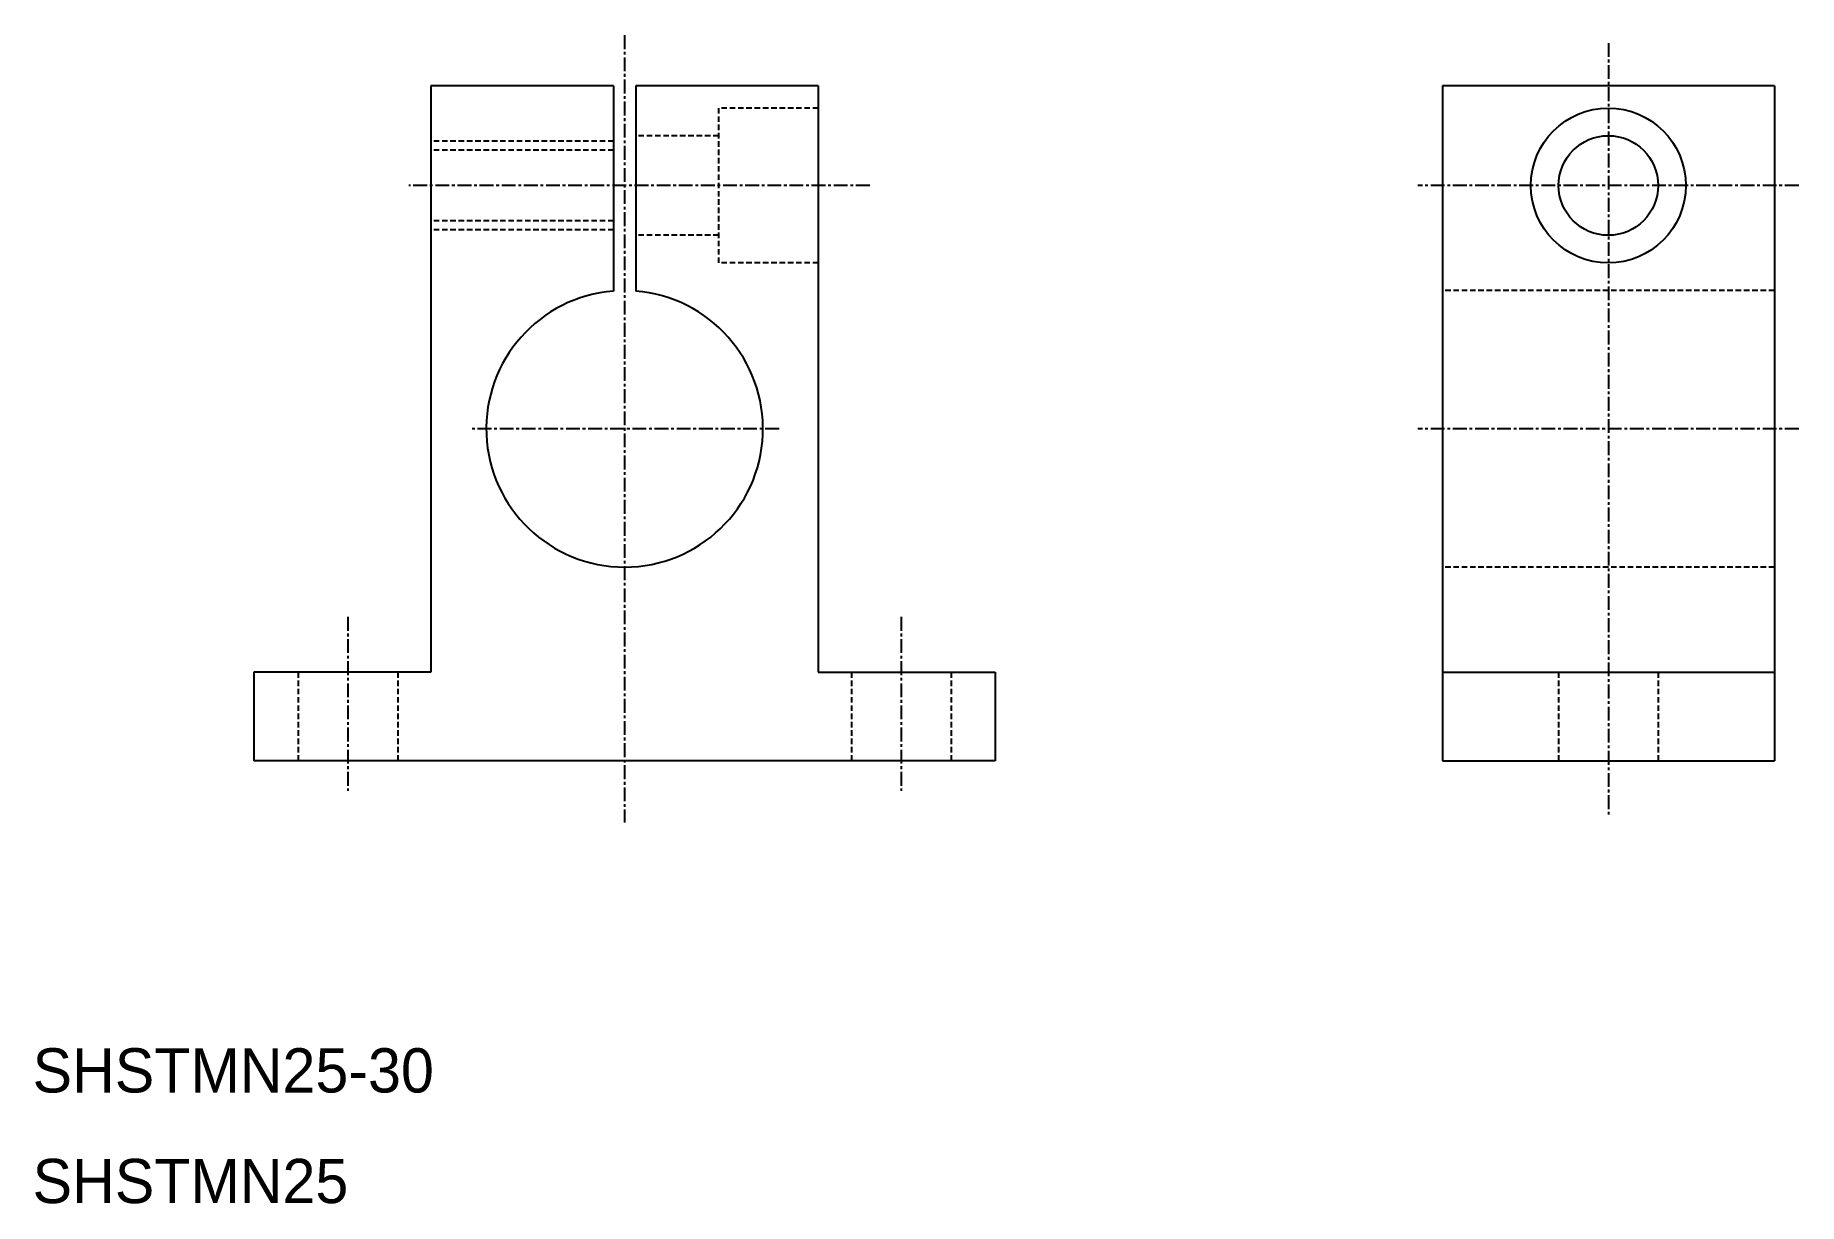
# Model space of a CAD drawing. Extents: x 10 to 170, y 10 to 116.
import ezdxf

# ---------------------------------------------------------------- set-up
doc = ezdxf.new("R2010")
doc.units = 0
doc.linetypes.add('CENTER', pattern=[2, 1.25, -0.25, 0.25, -0.25])
doc.linetypes.add('DASHED', pattern=[0.75, 0.5, -0.25])
doc.layers.get('0').update_dxf_attribs({"linetype": 'CONTINUOUS'})
doc.layers.add('CENTER', color=1, linetype='CENTER')

msp = doc.modelspace()

# ---------------------------------------------------------------- linework, layer by layer
at = {"color": 7, "linetype": 'CONTINUOUS'}
for p, q in [((62.5, 111), (46, 111)), ((46, 111), (46, 58)), ((62.5, 111), (62.5, 92.46)), ((81, 111), (64.5, 111)), ((64.5, 111), (64.5, 92.46)), ((81, 111), (81, 58)), ((167.4, 111), (137.4, 111)), ((137.4, 111), (137.4, 50)), ((167.4, 111), (167.4, 50)), ((46, 58), (30, 58)), ((30, 58), (30, 50)), ((81, 58), (97, 58)), ((97, 58), (97, 50)), ((137.4, 58), (167.4, 58)), ((30, 56), (30, 56)), ((30, 54), (30, 54)), ((97, 50), (30, 50)), ((137.4, 50), (167.4, 50))]:
    msp.add_line(p, q, dxfattribs=at)
at = {"color": 3, "linetype": 'DASHED'}
for p, q in [((81, 109), (72, 109)), ((72, 109), (72, 95)), ((62.5, 106), (46, 106)), ((62.5, 105.2), (46, 105.2)), ((72, 106.5), (64.5, 106.5)), ((62.5, 98.8), (46, 98.8)), ((62.5, 98), (46, 98)), ((72, 97.5), (64.5, 97.5)), ((81, 95), (72, 95)), ((167.4, 92.5), (137.4, 92.5)), ((167.4, 67.5), (137.4, 67.5)), ((34, 58), (34, 50)), ((43, 58), (43, 50)), ((84, 58), (84, 50)), ((93, 58), (93, 50)), ((147.9, 58), (147.9, 50)), ((156.9, 58), (156.9, 50))]:
    msp.add_line(p, q, dxfattribs=at)
at = {"color": 7, "linetype": 'CONTINUOUS'}
for radius in [7, 4.5]:
    msp.add_circle((152.4, 102), radius, dxfattribs=at)
msp.add_arc((63.5, 80), 12.5, 94.5886, 85.4114, dxfattribs=at)
at = {"layer": 'CENTER', "color": 1, "linetype": 'CENTER'}
for p, q in [((63.5, 115.58), (63.5, 44.42)), ((152.4, 114.88), (152.4, 45.12)), ((85.65, 102), (44, 102)), ((169.6, 102), (135.19, 102)), ((77.46, 80), (49.54, 80)), ((169.6, 80), (135.19, 80)), ((38.5, 62.99), (38.5, 47.28)), ((88.5, 62.99), (88.5, 47.28))]:
    msp.add_line(p, q, dxfattribs=at)

# ---------------------------------------------------------------- texts
at = {"color": 7, "linetype": 'CONTINUOUS'}
for s, p in [('SHSTMN25-30', (10, 20)), ('SHSTMN25', (10, 10))]:
    msp.add_text(s, height=4, dxfattribs=at).set_placement(p)

doc.saveas('drawing.dxf')
